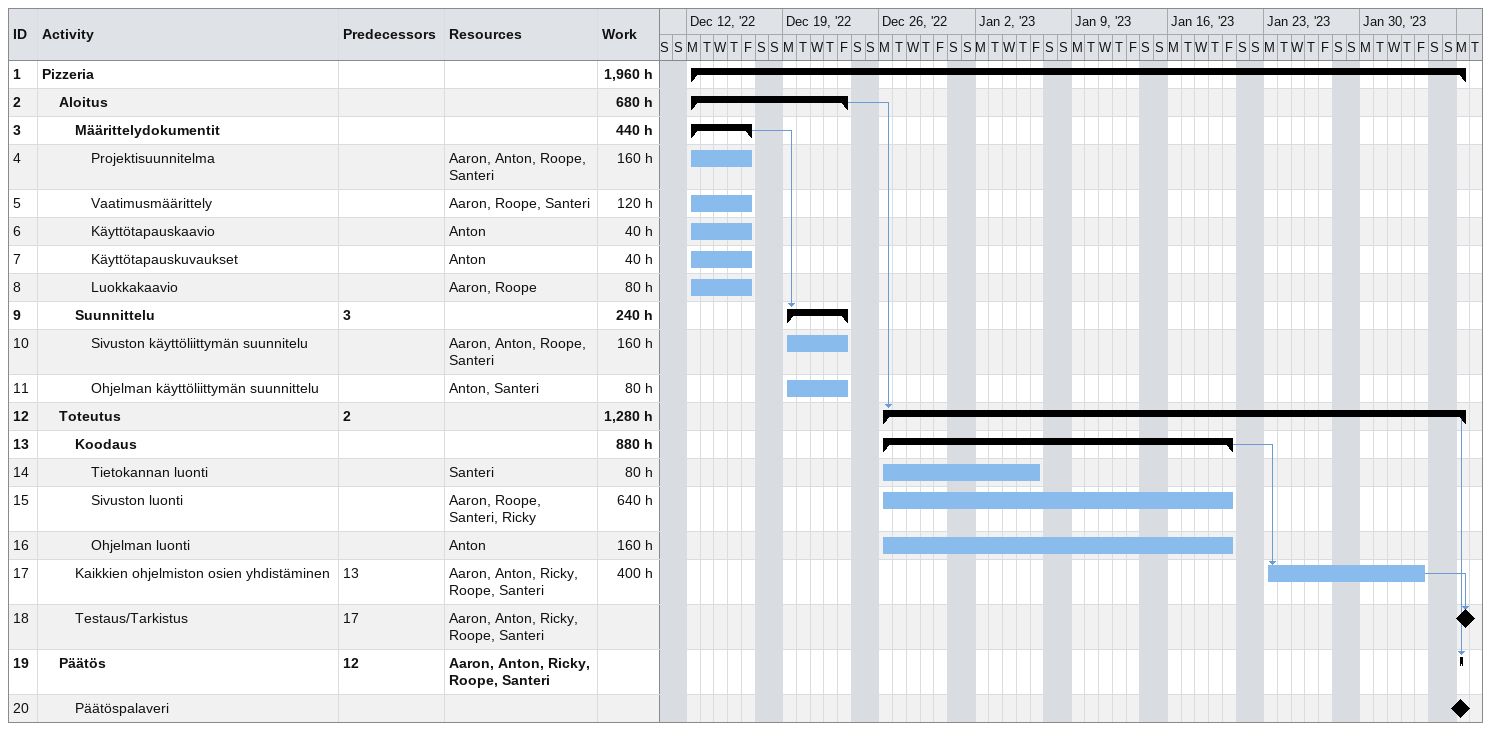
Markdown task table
| ID | Level | Task | Start | Finish | Predecessors | Resources | Work (h) |
|---|---|---|---|---|---|---|---|
| 1 | 1 | **Pizzeria** | 2022-12-12 | 2023-02-06 |  |  | 1960 |
| 2 | 2 | **Aloitus** | 2022-12-12 | 2022-12-23 |  |  | 680 |
| 3 | 3 | **Määrittelydokumentit** | 2022-12-12 | 2022-12-16 |  |  | 440 |
| 4 | 4 | Projektisuunnitelma | 2022-12-12 | 2022-12-16 |  | Aaron, Anton, Roope, Santeri | 160 |
| 5 | 4 | Vaatimusmäärittely | 2022-12-12 | 2022-12-16 |  | Aaron, Roope, Santeri | 120 |
| 6 | 4 | Käyttötapauskaavio | 2022-12-12 | 2022-12-16 |  | Anton | 40 |
| 7 | 4 | Käyttötapauskuvaukset | 2022-12-12 | 2022-12-16 |  | Anton | 40 |
| 8 | 4 | Luokkakaavio | 2022-12-12 | 2022-12-16 |  | Aaron, Roope | 80 |
| 9 | 3 | **Suunnittelu** | 2022-12-19 | 2022-12-23 | 3 |  | 240 |
| 10 | 4 | Sivuston käyttöliittymän suunnitelu | 2022-12-19 | 2022-12-23 |  | Aaron, Anton, Roope, Santeri | 160 |
| 11 | 4 | Ohjelman käyttöliittymän suunnittelu | 2022-12-19 | 2022-12-23 |  | Anton, Santeri | 80 |
| 12 | 2 | **Toteutus** | 2022-12-26 | 2023-02-06 | 2 |  | 1280 |
| 13 | 3 | **Koodaus** | 2022-12-26 | 2023-01-20 |  |  | 880 |
| 14 | 4 | Tietokannan luonti | 2022-12-26 | 2023-01-06 |  | Santeri | 80 |
| 15 | 4 | Sivuston luonti | 2022-12-26 | 2023-01-20 |  | Aaron, Roope, Santeri, Ricky | 640 |
| 16 | 4 | Ohjelman luonti | 2022-12-26 | 2023-01-20 |  | Anton | 160 |
| 17 | 3 | Kaikkien ohjelmiston osien yhdistäminen | 2023-01-23 | 2023-02-03 | 13 | Aaron, Anton, Ricky, Roope, Santeri | 400 |
| 18 | 3 | Testaus/Tarkistus (milestone) | 2023-02-06 | 2023-02-06 | 17 | Aaron, Anton, Ricky, Roope, Santeri |  |
| 19 | 2 | **Päätös** | 2023-02-06 | 2023-02-06 | 12 | Aaron, Anton, Ricky, Roope, Santeri |  |
| 20 | 3 | Päätöspalaveri (milestone) | 2023-02-06 | 2023-02-06 |  |  |  |
